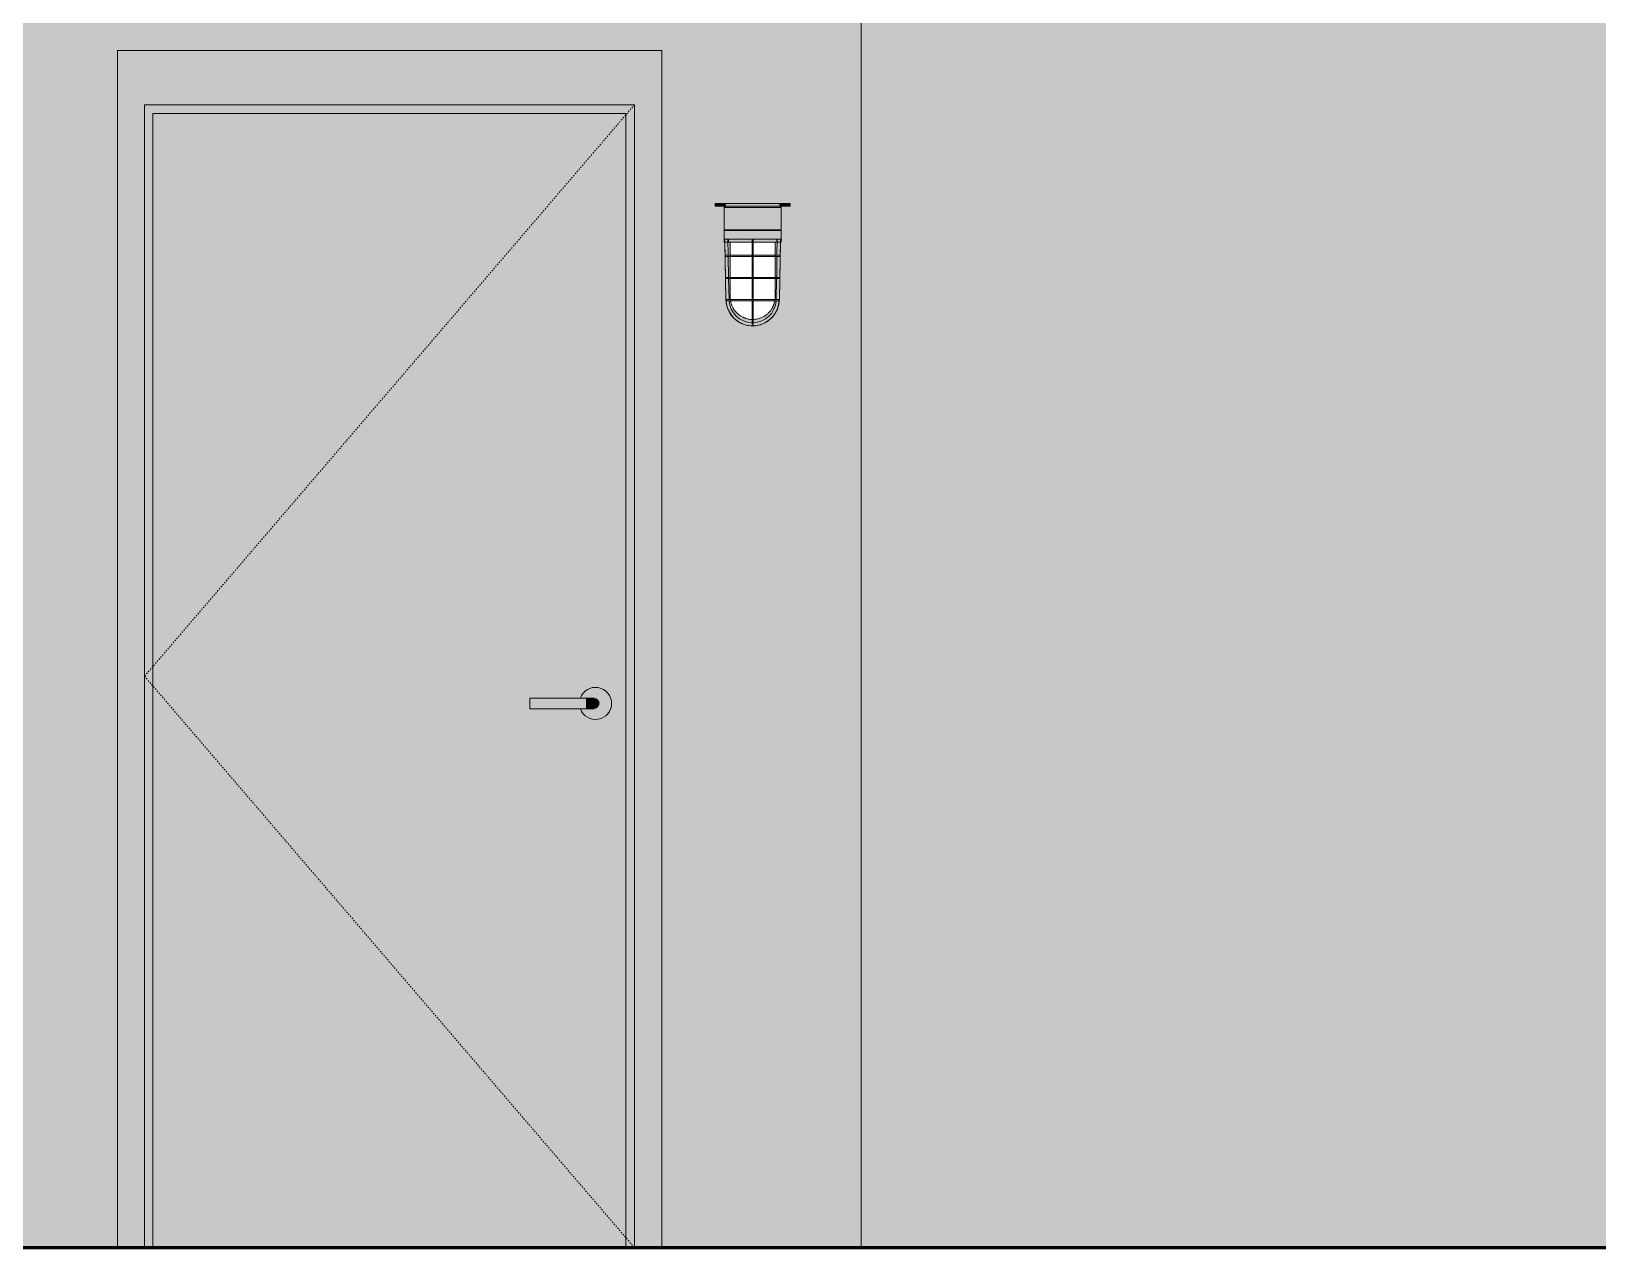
# Model space of a CAD drawing. Header units: inches. Extents: x 10304 to 16189, y 229 to 496.
# Drawn here: x 14453.1 to 14568.2, y 268 to 357.4 of the extents above; entities that cross this region are included whole.
import ezdxf

# ---------------------------------------------------------------- set-up
doc = ezdxf.new("R2010")
doc.units = ezdxf.units.IN
doc.header["$MEASUREMENT"] = 0
doc.linetypes.add('Dash 1_16_', pattern=[0.125, 0.0625, -0.0625])
doc.linetypes.add('Grid Line 1_2_', pattern=[0.875, 0.5, -0.125, 0.125, -0.125])
for name, color, linetype, lineweight in [('0-4', 90, 'Continuous', 5), ('A-DOOR', 31, 'Continuous', 18), ('A-DOOR-1', 31, 'Dash 1_16_', 9), ('A-DOOR-2', 31, 'Continuous', 9), ('A-DOOR-FRAM', 31, 'Continuous', 9), ('A-DOOR-FRAM-1', 31, 'Continuous', 18), ('A-FLOR-2', 250, 'Continuous', 60), ('A-FLOR-LEVL-1', 51, 'Grid Line 1_2_', 9), ('E-LITE-EQPM', 33, 'Continuous', 9), ('I-WALL', 2, 'Continuous', 18), ('I-WALL-3', 2, 'Continuous', 5)]:
    doc.layers.add(name, color=color, linetype=linetype, lineweight=lineweight)

# ---------------------------------------------------------------- blocks, each defined once
blk = doc.blocks.new('CTR - 1st Phase - Shell_rvt-3-INTERIOR ELEVATION - CORRIDOR WEST _302_W_ - 3RD FLOOR - WEST WALL')
at = {"layer": 'A-FLOR-2'}
blk.add_line((3480.05, 268), (2453.09, 268), dxfattribs=at)
blk = doc.blocks.new('Lighting-Flood-Cooper-All-Pro-VT1730-LED - Lighting-Flood-Cooper-All-Pro-VT1730-LED-2279368-INTERIOR ELEVATION - CORRIDOR WEST _302_W_ - 3RD FLOOR - WEST WALL')
at = {"layer": 'E-LITE-EQPM'}
for points in [[(3187.51, 344.56), (3187.57, 344.56), (3187.57, 344.75), (3187.38, 344.75), (3187.39, 344.56), (3187.46, 344.56)], [(3187.67, 344.56), (3187.78, 344.56), (3187.78, 344.75), (3187.57, 344.75), (3187.57, 344.56)], [(3187.92, 344.56), (3188.14, 344.56), (3188.14, 344.75), (3187.78, 344.75), (3187.78, 344.56)], [(3191.01, 342.81), (3192.22, 342.81), (3192.22, 344.44), (3188.02, 344.44), (3188.02, 342.81), (3190.59, 342.81)], [(3188.22, 344.44), (3192.16, 344.44), (3192.16, 344.56), (3188.09, 344.56), (3188.09, 344.44), (3188.19, 344.44)], [(3191.12, 344.56), (3192.11, 344.56), (3192.11, 344.75), (3188.14, 344.75), (3188.14, 344.56), (3190.64, 344.56)], [(3192.47, 344.56), (3192.47, 344.75), (3192.11, 344.75), (3192.11, 344.56), (3192.33, 344.56)], [(3192.57, 344.56), (3192.68, 344.56), (3192.68, 344.75), (3192.47, 344.75), (3192.47, 344.56)], [(3192.87, 344.56), (3192.86, 344.75), (3192.68, 344.75), (3192.68, 344.56), (3192.86, 344.56)], [(3188.02, 342.12), (3192.22, 342.12), (3192.22, 342.75), (3188.02, 342.75), (3188.02, 342.31)], [(3191.43, 342.75), (3192.19, 342.75), (3192.19, 342.81), (3188.05, 342.81), (3188.05, 342.75), (3191.42, 342.75)], [(3188.16, 337.68), (3188.21, 337.69), (3188.11, 342.12), (3188.09, 342.12), (3188.14, 339.03), (3188.15, 338.58), (3188.16, 337.68)], [(3192.08, 337.68), (3192.14, 340.74), (3192.14, 341.22), (3192.15, 342.12), (3192.12, 342.12), (3192.05, 337.68), (3192.08, 337.68)], [(3191.22, 339.22), (3192.08, 339.24), (3192.06, 339.31), (3190.17, 339.29), (3190.12, 339.27), (3190.08, 339.3), (3190.08, 339.31), (3188.17, 339.3), (3188.16, 339.24), (3188.32, 339.22), (3188.42, 339.22), (3190.08, 339.22), (3190.1, 339.26), (3190.14, 339.27), (3190.17, 339.24), (3190.17, 339.22), (3191.05, 339.22)], [(3190.07, 335.75), (3190.41, 335.78), (3190.7, 335.84), (3190.98, 335.95), (3191.39, 336.22), (3191.62, 336.45), (3191.84, 336.77), (3191.95, 337.02), (3192.01, 337.16), (3192.06, 337.45), (3192.06, 337.68), (3192.05, 337.66), (3192.03, 337.61), (3192.02, 337.6), (3191.81, 336.83), (3191.31, 336.21), (3190.55, 335.84), (3190.15, 335.83), (3190.11, 335.77), (3190.09, 335.78), (3190.09, 335.84), (3190.08, 335.84), (3189.66, 335.86), (3188.94, 336.21), (3188.41, 336.86), (3188.21, 337.61), (3188.19, 337.62), (3188.18, 337.68), (3188.17, 337.68), (3188.22, 337.28), (3188.24, 337.16), (3188.47, 336.66), (3188.82, 336.25), (3189.06, 336.07), (3189.3, 335.93), (3189.81, 335.78), (3190.02, 335.76)], [(3191.23, 337.6), (3192.05, 337.62), (3192.03, 337.69), (3190.16, 337.67), (3190.14, 337.65), (3190.1, 337.65), (3190.09, 337.69), (3190.08, 337.69), (3188.2, 337.67), (3188.2, 337.61), (3188.67, 337.6), (3190.08, 337.6), (3190.1, 337.64), (3190.16, 337.63), (3190.17, 337.6), (3191.23, 337.6)]]:
    blk.add_hatch(color=256, dxfattribs=at).paths.add_polyline_path(points, flags=0)
h = blk.add_hatch(color=256, dxfattribs=at)
h.paths.add_polyline_path([(3190.55, 335.84), (3191.31, 336.21), (3191.85, 336.9), (3192.02, 337.61), (3191.83, 337.6), (3191.62, 336.83), (3190.98, 336.21), (3190.17, 335.99), (3190.17, 335.84), (3190.21, 335.84)], flags=0)
h.paths.add_polyline_path([(3189.7, 335.84), (3190.08, 335.84), (3190.08, 335.99), (3189.27, 336.21), (3188.62, 336.86), (3188.39, 337.6), (3188.23, 337.61), (3188.42, 336.84), (3188.94, 336.21), (3189.27, 336.05)], flags=0)
h.paths.add_polyline_path([(3188.21, 337.69), (3188.29, 337.69), (3188.39, 337.69), (3188.36, 339.23), (3188.25, 339.23), (3188.18, 339.22), (3188.21, 337.69)], flags=0)
h.paths.add_polyline_path([(3192.04, 337.69), (3192.07, 339.24), (3191.88, 339.22), (3191.86, 337.69), (3192.04, 337.69)], flags=0)
h.paths.add_polyline_path([(3188.18, 339.31), (3188.26, 339.31), (3188.36, 339.31), (3188.33, 340.85), (3188.23, 340.85), (3188.15, 340.85), (3188.18, 339.31)], flags=0)
h.paths.add_polyline_path([(3192.07, 339.31), (3192.09, 340.86), (3191.91, 340.85), (3191.89, 339.31), (3192.06, 339.31)], flags=0)
h.paths.add_polyline_path([(3188.15, 340.94), (3188.23, 340.94), (3188.33, 340.94), (3188.31, 342.12), (3188.13, 342.12), (3188.15, 340.94)], flags=0)
h.paths.add_polyline_path([(3192.1, 340.94), (3192.12, 342.12), (3191.93, 342.12), (3191.91, 340.94), (3192.08, 340.94)], flags=0)
h = blk.add_hatch(color=256, dxfattribs=at)
h.paths.add_polyline_path([(3191.25, 341.9), (3191.89, 341.9), (3191.89, 342.12), (3190.16, 342.12), (3190.18, 341.9), (3191.23, 341.9)], flags=0)
h.paths.add_polyline_path([(3188.5, 341.9), (3190.08, 341.9), (3190.08, 342.12), (3188.36, 342.12), (3188.36, 341.9), (3188.47, 341.9)], flags=0)
h = blk.add_hatch(color=256, dxfattribs=at)
h.paths.add_polyline_path([(3190.12, 337.68), (3190.16, 337.69), (3190.17, 338.33), (3190.16, 339.26), (3190.12, 339.27), (3190.08, 339.25), (3190.1, 337.68), (3190.11, 337.68)], flags=0)
h.paths.add_polyline_path([(3190.13, 339.27), (3190.17, 339.3), (3190.15, 340.88), (3190.15, 340.9), (3190.17, 340.94), (3190.15, 342.12), (3190.09, 342.11), (3190.08, 341.36), (3190.1, 340.9), (3190.09, 340.88), (3190.08, 340.84), (3190.1, 339.28), (3190.12, 339.27)], flags=0)
h = blk.add_hatch(color=256, dxfattribs=at)
h.paths.add_polyline_path([(3191.63, 340.85), (3192.11, 340.86), (3192.08, 340.94), (3190.17, 340.92), (3190.15, 340.88), (3190.17, 340.85), (3191.63, 340.85)], flags=0)
h.paths.add_polyline_path([(3188.3, 340.85), (3188.39, 340.85), (3190.08, 340.85), (3190.1, 340.89), (3190.09, 340.91), (3190.03, 340.94), (3188.15, 340.94), (3188.14, 340.86), (3188.28, 340.85)], flags=0)
h = blk.add_hatch(color=256, dxfattribs=at)
h.paths.add_polyline_path([(3190.13, 335.76), (3190.17, 335.96), (3190.15, 337.48), (3190.15, 337.64), (3190.09, 337.63), (3190.08, 337.6), (3190.08, 335.84), (3190.11, 335.83), (3190.11, 335.77), (3190.12, 335.76)], flags=0)
h.paths.add_polyline_path([(3190.12, 337.64), (3190.15, 337.65), (3190.15, 337.68), (3190.09, 337.66), (3190.12, 337.65)], flags=0)
for p, q in [((3187.37, 344.75), (3187.37, 344.56)), ((3187.38, 344.75), (3187.57, 344.75)), ((3187.57, 344.56), (3187.38, 344.56)), ((3187.57, 344.75), (3187.78, 344.75)), ((3187.57, 344.75), (3187.57, 344.56)), ((3187.78, 344.56), (3187.57, 344.56)), ((3187.78, 344.75), (3188.14, 344.75)), ((3188.14, 344.56), (3187.78, 344.56)), ((3188.02, 341.9), (3188.02, 344.75)), ((3188.02, 344.75), (3192.22, 344.75)), ((3188.02, 344.44), (3188.02, 342.81)), ((3188.02, 344.44), (3192.22, 344.44)), ((3188.09, 344.56), (3188.09, 344.44)), ((3188.14, 344.75), (3192.11, 344.75)), ((3188.14, 344.56), (3188.14, 344.75)), ((3192.11, 344.56), (3188.14, 344.56)), ((3192.11, 344.75), (3192.47, 344.75)), ((3192.11, 344.75), (3192.11, 344.56)), ((3192.47, 344.56), (3192.11, 344.56)), ((3192.16, 344.44), (3192.16, 344.56)), ((3192.22, 344.75), (3192.22, 341.9)), ((3192.22, 342.81), (3192.22, 344.44)), ((3192.47, 344.75), (3192.68, 344.75)), ((3192.68, 344.56), (3192.47, 344.56)), ((3192.68, 344.75), (3192.87, 344.75)), ((3192.68, 344.75), (3192.68, 344.56)), ((3192.87, 344.56), (3192.68, 344.56)), ((3192.87, 344.56), (3192.87, 344.75)), ((3188.02, 342.81), (3192.22, 342.81)), ((3188.02, 342.75), (3188.02, 342.12)), ((3188.02, 342.75), (3192.22, 342.75)), ((3188.02, 342.12), (3192.22, 342.12)), ((3192.22, 341.9), (3188.02, 341.9)), ((3188.05, 342.81), (3188.05, 342.75)), ((3188.08, 342.12), (3188.16, 337.68)), ((3188.09, 341.9), (3188.16, 337.68)), ((3188.31, 342.12), (3188.33, 340.94)), ((3188.36, 342.12), (3188.36, 341.9)), ((3188.36, 341.9), (3190.08, 341.9)), ((3188.47, 341.9), (3188.47, 337.87)), ((3190.08, 342.13), (3190.08, 337.68)), ((3190.17, 337.68), (3190.17, 342.13)), ((3190.17, 341.9), (3191.89, 341.9)), ((3191.77, 337.87), (3191.77, 341.9)), ((3191.89, 341.9), (3191.89, 342.12)), ((3191.93, 342.12), (3191.91, 340.94)), ((3192.09, 337.68), (3192.16, 342.12)), ((3192.16, 341.9), (3192.09, 337.68)), ((3192.19, 342.75), (3192.19, 342.81)), ((3192.22, 342.12), (3192.22, 342.75)), ((3188.28, 340.85), (3188.3, 340.85)), ((3188.33, 340.85), (3188.36, 339.31)), ((3191.91, 340.85), (3191.89, 339.31)), ((3188.3, 339.22), (3188.32, 339.22)), ((3188.36, 339.23), (3188.39, 337.69)), ((3191.88, 339.22), (3191.86, 337.69)), ((3188.33, 337.6), (3188.35, 337.6)), ((3190.08, 337.6), (3190.08, 337.3)), ((3190.08, 335.99), (3190.08, 336.21)), ((3190.17, 336.21), (3190.17, 335.99)), ((3190.08, 335.84), (3190.08, 335.98)), ((3190.17, 335.98), (3190.17, 335.84))]:
    blk.add_line(p, q, dxfattribs=at)
at = {"layer": 'E-LITE-EQPM', "flags": 128}
for points in [[(3188.15, 340.85), (3188.15, 340.85), (3188.15, 340.85), (3188.15, 340.85), (3188.14, 340.85), (3188.14, 340.85), (3188.14, 340.85), (3188.14, 340.85), (3188.14, 340.85), (3188.14, 340.85), (3188.13, 340.85), (3188.13, 340.85), (3188.13, 340.85), (3188.13, 340.85), (3188.13, 340.85), (3188.13, 340.85), (3188.12, 340.86), (3188.12, 340.86), (3188.12, 340.86), (3188.12, 340.86), (3188.12, 340.86), (3188.12, 340.86), (3188.12, 340.86), (3188.11, 340.86), (3188.11, 340.87), (3188.11, 340.87), (3188.11, 340.87), (3188.11, 340.87), (3188.11, 340.87), (3188.11, 340.87), (3188.11, 340.88), (3188.11, 340.88), (3188.11, 340.88), (3188.11, 340.88), (3188.11, 340.88), (3188.11, 340.88), (3188.11, 340.89), (3188.1, 340.89), (3188.1, 340.89), (3188.1, 340.89), (3188.1, 340.89), (3188.1, 340.9), (3188.1, 340.9), (3188.11, 340.9), (3188.11, 340.9), (3188.11, 340.9), (3188.11, 340.91), (3188.11, 340.91), (3188.11, 340.91), (3188.11, 340.91), (3188.11, 340.91), (3188.11, 340.91), (3188.11, 340.92), (3188.11, 340.92), (3188.11, 340.92), (3188.11, 340.92), (3188.12, 340.92), (3188.12, 340.92), (3188.12, 340.92), (3188.12, 340.93), (3188.12, 340.93), (3188.12, 340.93), (3188.12, 340.93), (3188.12, 340.93), (3188.13, 340.93), (3188.13, 340.93), (3188.13, 340.93), (3188.13, 340.93), (3188.13, 340.94), (3188.13, 340.94), (3188.14, 340.94), (3188.14, 340.94), (3188.14, 340.94), (3188.14, 340.94), (3188.14, 340.94), (3188.15, 340.94), (3188.15, 340.94), (3188.15, 340.94), (3188.15, 340.94), (3188.15, 340.94)], [(3188.15, 340.94), (3188.15, 340.94), (3188.16, 340.94), (3188.17, 340.94), (3188.18, 340.94), (3188.19, 340.94), (3188.21, 340.94)], [(3192.1, 340.94), (3192.09, 340.94), (3192.09, 340.94), (3192.08, 340.94), (3192.07, 340.94), (3192.06, 340.94), (3192.04, 340.94), (3192.02, 340.94), (3192, 340.94), (3191.97, 340.94), (3191.94, 340.94), (3191.91, 340.94), (3191.87, 340.94), (3191.84, 340.94), (3191.79, 340.94), (3191.75, 340.94), (3191.71, 340.94), (3191.66, 340.94), (3191.61, 340.94), (3191.55, 340.94), (3191.5, 340.94), (3191.44, 340.94), (3191.38, 340.94), (3191.32, 340.94), (3191.25, 340.94), (3191.19, 340.94), (3191.12, 340.94), (3191.05, 340.94), (3190.98, 340.94), (3190.91, 340.94), (3190.84, 340.94), (3190.76, 340.94), (3190.69, 340.94), (3190.61, 340.94), (3190.54, 340.94), (3190.46, 340.94), (3190.38, 340.94), (3190.3, 340.94), (3190.22, 340.94), (3190.15, 340.94), (3190.07, 340.94), (3189.99, 340.94), (3189.91, 340.94), (3189.83, 340.94), (3189.75, 340.94), (3189.68, 340.94), (3189.6, 340.94), (3189.52, 340.94), (3189.45, 340.94), (3189.38, 340.94), (3189.3, 340.94), (3189.23, 340.94), (3189.16, 340.94), (3189.09, 340.94), (3189.03, 340.94), (3188.96, 340.94), (3188.9, 340.94), (3188.84, 340.94), (3188.78, 340.94), (3188.72, 340.94), (3188.67, 340.94), (3188.62, 340.94), (3188.57, 340.94), (3188.52, 340.94), (3188.48, 340.94), (3188.43, 340.94), (3188.39, 340.94), (3188.36, 340.94), (3188.32, 340.94), (3188.29, 340.94), (3188.27, 340.94), (3188.24, 340.94), (3188.22, 340.94), (3188.2, 340.94), (3188.18, 340.94), (3188.17, 340.94), (3188.16, 340.94), (3188.16, 340.94), (3188.15, 340.94), (3188.15, 340.94)], [(3188.22, 340.85), (3188.2, 340.85), (3188.18, 340.85), (3188.17, 340.85), (3188.16, 340.85), (3188.16, 340.85), (3188.15, 340.85), (3188.15, 340.85)], [(3188.15, 340.85), (3188.15, 340.85), (3188.16, 340.85), (3188.17, 340.85), (3188.18, 340.85), (3188.19, 340.85), (3188.21, 340.85), (3188.23, 340.85), (3188.25, 340.85), (3188.28, 340.85), (3188.31, 340.85), (3188.34, 340.85), (3188.37, 340.85), (3188.41, 340.85), (3188.45, 340.85), (3188.5, 340.85), (3188.54, 340.85), (3188.59, 340.85), (3188.64, 340.85), (3188.69, 340.85), (3188.75, 340.85), (3188.81, 340.85), (3188.87, 340.85), (3188.93, 340.85), (3188.99, 340.85), (3189.06, 340.85), (3189.13, 340.85), (3189.19, 340.85), (3189.26, 340.85), (3189.34, 340.85), (3189.41, 340.85), (3189.48, 340.85), (3189.56, 340.85), (3189.63, 340.85), (3189.71, 340.85), (3189.79, 340.85), (3189.87, 340.85), (3189.94, 340.85), (3190.02, 340.85), (3190.1, 340.85), (3190.18, 340.85), (3190.26, 340.85), (3190.34, 340.85), (3190.42, 340.85), (3190.49, 340.85), (3190.57, 340.85), (3190.65, 340.85), (3190.72, 340.85), (3190.8, 340.85), (3190.87, 340.85), (3190.94, 340.85), (3191.02, 340.85), (3191.09, 340.85), (3191.15, 340.85), (3191.22, 340.85), (3191.28, 340.85), (3191.35, 340.85), (3191.41, 340.85), (3191.47, 340.85), (3191.52, 340.85), (3191.58, 340.85), (3191.63, 340.85), (3191.68, 340.85), (3191.73, 340.85), (3191.77, 340.85), (3191.81, 340.85), (3191.85, 340.85), (3191.89, 340.85), (3191.92, 340.85), (3191.95, 340.85), (3191.98, 340.85), (3192.01, 340.85), (3192.03, 340.85), (3192.05, 340.85), (3192.06, 340.85), (3192.08, 340.85), (3192.09, 340.85), (3192.09, 340.85), (3192.1, 340.85), (3192.1, 340.85)], [(3192.1, 340.85), (3192.09, 340.85), (3192.09, 340.85), (3192.08, 340.85), (3192.07, 340.85), (3192.06, 340.85), (3192.04, 340.85), (3192.02, 340.85)], [(3192.03, 340.94), (3192.05, 340.94), (3192.06, 340.94), (3192.08, 340.94), (3192.09, 340.94), (3192.09, 340.94), (3192.1, 340.94), (3192.1, 340.94)], [(3192.1, 340.94), (3192.1, 340.94), (3192.1, 340.94), (3192.1, 340.94), (3192.1, 340.94), (3192.11, 340.94), (3192.11, 340.94), (3192.11, 340.94), (3192.11, 340.94), (3192.11, 340.94), (3192.11, 340.94), (3192.12, 340.94), (3192.12, 340.93), (3192.12, 340.93), (3192.12, 340.93), (3192.12, 340.93), (3192.12, 340.93), (3192.13, 340.93), (3192.13, 340.93), (3192.13, 340.93), (3192.13, 340.93), (3192.13, 340.92), (3192.13, 340.92), (3192.13, 340.92), (3192.13, 340.92), (3192.14, 340.92), (3192.14, 340.92), (3192.14, 340.91), (3192.14, 340.91), (3192.14, 340.91), (3192.14, 340.91), (3192.14, 340.91), (3192.14, 340.91), (3192.14, 340.9), (3192.14, 340.9), (3192.14, 340.9), (3192.14, 340.9), (3192.14, 340.9), (3192.14, 340.9), (3192.14, 340.89), (3192.14, 340.89), (3192.14, 340.89), (3192.14, 340.89), (3192.14, 340.89), (3192.14, 340.88), (3192.14, 340.88), (3192.14, 340.88), (3192.14, 340.88), (3192.14, 340.88), (3192.14, 340.87), (3192.14, 340.87), (3192.14, 340.87), (3192.14, 340.87), (3192.14, 340.87), (3192.13, 340.87), (3192.13, 340.87), (3192.13, 340.86), (3192.13, 340.86), (3192.13, 340.86), (3192.13, 340.86), (3192.13, 340.86), (3192.13, 340.86), (3192.12, 340.86), (3192.12, 340.85), (3192.12, 340.85), (3192.12, 340.85), (3192.12, 340.85), (3192.12, 340.85), (3192.11, 340.85), (3192.11, 340.85), (3192.11, 340.85), (3192.11, 340.85), (3192.11, 340.85), (3192.11, 340.85), (3192.1, 340.85), (3192.1, 340.85), (3192.1, 340.85), (3192.1, 340.85), (3192.1, 340.85), (3192.1, 340.85)], [(3188.18, 339.22), (3188.18, 339.22), (3188.18, 339.22), (3188.17, 339.22), (3188.17, 339.22), (3188.17, 339.22), (3188.17, 339.22), (3188.17, 339.22), (3188.16, 339.22), (3188.16, 339.22), (3188.16, 339.22), (3188.16, 339.23), (3188.16, 339.23), (3188.16, 339.23), (3188.15, 339.23), (3188.15, 339.23), (3188.15, 339.23), (3188.15, 339.23), (3188.15, 339.23), (3188.15, 339.23), (3188.15, 339.24), (3188.14, 339.24), (3188.14, 339.24), (3188.14, 339.24), (3188.14, 339.24), (3188.14, 339.24), (3188.14, 339.24), (3188.14, 339.25), (3188.14, 339.25), (3188.14, 339.25), (3188.14, 339.25), (3188.14, 339.25), (3188.13, 339.25), (3188.13, 339.26), (3188.13, 339.26), (3188.13, 339.26), (3188.13, 339.26), (3188.13, 339.26), (3188.13, 339.27), (3188.13, 339.27), (3188.13, 339.27), (3188.13, 339.27), (3188.13, 339.27), (3188.13, 339.27), (3188.13, 339.28), (3188.13, 339.28), (3188.13, 339.28), (3188.13, 339.28), (3188.14, 339.28), (3188.14, 339.29), (3188.14, 339.29), (3188.14, 339.29), (3188.14, 339.29), (3188.14, 339.29), (3188.14, 339.29), (3188.14, 339.3), (3188.14, 339.3), (3188.14, 339.3), (3188.15, 339.3), (3188.15, 339.3), (3188.15, 339.3), (3188.15, 339.3), (3188.15, 339.3), (3188.15, 339.31), (3188.15, 339.31), (3188.16, 339.31), (3188.16, 339.31), (3188.16, 339.31), (3188.16, 339.31), (3188.16, 339.31), (3188.16, 339.31), (3188.17, 339.31), (3188.17, 339.31), (3188.17, 339.31), (3188.17, 339.31), (3188.17, 339.31), (3188.17, 339.31), (3188.18, 339.31), (3188.18, 339.31), (3188.18, 339.31)], [(3188.18, 339.31), (3188.18, 339.31), (3188.19, 339.31), (3188.19, 339.31), (3188.2, 339.31), (3188.22, 339.31), (3188.24, 339.31), (3188.26, 339.31)], [(3192.07, 339.31), (3192.07, 339.31), (3192.06, 339.31), (3192.05, 339.31), (3192.04, 339.31), (3192.03, 339.31), (3192.01, 339.31), (3191.99, 339.31), (3191.97, 339.31), (3191.94, 339.31), (3191.91, 339.31), (3191.88, 339.31), (3191.85, 339.31), (3191.81, 339.31), (3191.77, 339.31), (3191.73, 339.31), (3191.68, 339.31), (3191.64, 339.31), (3191.59, 339.31), (3191.53, 339.31), (3191.48, 339.31), (3191.42, 339.31), (3191.36, 339.31), (3191.3, 339.31), (3191.24, 339.31), (3191.17, 339.31), (3191.11, 339.31), (3191.04, 339.31), (3190.97, 339.31), (3190.9, 339.31), (3190.83, 339.31), (3190.76, 339.31), (3190.68, 339.31), (3190.61, 339.31), (3190.53, 339.31), (3190.45, 339.31), (3190.38, 339.31), (3190.3, 339.31), (3190.22, 339.31), (3190.14, 339.31), (3190.07, 339.31), (3189.99, 339.31), (3189.91, 339.31), (3189.83, 339.31), (3189.76, 339.31), (3189.68, 339.31), (3189.61, 339.31), (3189.53, 339.31), (3189.46, 339.31), (3189.39, 339.31), (3189.31, 339.31), (3189.24, 339.31), (3189.18, 339.31), (3189.11, 339.31), (3189.04, 339.31), (3188.98, 339.31), (3188.92, 339.31), (3188.86, 339.31), (3188.8, 339.31), (3188.74, 339.31), (3188.69, 339.31), (3188.64, 339.31), (3188.59, 339.31), (3188.54, 339.31), (3188.5, 339.31), (3188.46, 339.31), (3188.42, 339.31), (3188.38, 339.31), (3188.35, 339.31), (3188.32, 339.31), (3188.29, 339.31), (3188.27, 339.31), (3188.25, 339.31), (3188.23, 339.31), (3188.21, 339.31), (3188.2, 339.31), (3188.19, 339.31), (3188.18, 339.31), (3188.18, 339.31), (3188.18, 339.31)], [(3188.25, 339.22), (3188.23, 339.22), (3188.21, 339.22), (3188.2, 339.22), (3188.19, 339.22), (3188.18, 339.22), (3188.18, 339.22), (3188.18, 339.22)], [(3188.18, 339.22), (3188.18, 339.22), (3188.19, 339.22), (3188.19, 339.22), (3188.2, 339.22), (3188.22, 339.22), (3188.24, 339.22), (3188.26, 339.22), (3188.28, 339.22), (3188.3, 339.22), (3188.33, 339.22), (3188.36, 339.22), (3188.4, 339.22), (3188.44, 339.22), (3188.48, 339.22), (3188.52, 339.22), (3188.56, 339.22), (3188.61, 339.22), (3188.66, 339.22), (3188.71, 339.22), (3188.77, 339.22), (3188.83, 339.22), (3188.89, 339.22), (3188.95, 339.22), (3189.01, 339.22), (3189.07, 339.22), (3189.14, 339.22), (3189.21, 339.22), (3189.28, 339.22), (3189.35, 339.22), (3189.42, 339.22), (3189.49, 339.22), (3189.57, 339.22), (3189.64, 339.22), (3189.72, 339.22), (3189.79, 339.22), (3189.87, 339.22), (3189.95, 339.22), (3190.03, 339.22), (3190.1, 339.22), (3190.18, 339.22), (3190.26, 339.22), (3190.34, 339.22), (3190.41, 339.22), (3190.49, 339.22), (3190.57, 339.22), (3190.64, 339.22), (3190.72, 339.22), (3190.79, 339.22), (3190.86, 339.22), (3190.93, 339.22), (3191, 339.22), (3191.07, 339.22), (3191.14, 339.22), (3191.2, 339.22), (3191.27, 339.22), (3191.33, 339.22), (3191.39, 339.22), (3191.45, 339.22), (3191.5, 339.22), (3191.56, 339.22), (3191.61, 339.22), (3191.66, 339.22), (3191.7, 339.22), (3191.75, 339.22), (3191.79, 339.22), (3191.83, 339.22), (3191.86, 339.22), (3191.9, 339.22), (3191.93, 339.22), (3191.96, 339.22), (3191.98, 339.22), (3192, 339.22), (3192.02, 339.22), (3192.04, 339.22), (3192.05, 339.22), (3192.06, 339.22), (3192.06, 339.22), (3192.07, 339.22), (3192.07, 339.22)], [(3192.07, 339.22), (3192.07, 339.22), (3192.06, 339.22), (3192.05, 339.22), (3192.04, 339.22), (3192.03, 339.22), (3192.01, 339.22), (3191.99, 339.22)], [(3192, 339.31), (3192.02, 339.31), (3192.04, 339.31), (3192.05, 339.31), (3192.06, 339.31), (3192.06, 339.31), (3192.07, 339.31), (3192.07, 339.31)], [(3192.07, 339.31), (3192.07, 339.31), (3192.07, 339.31), (3192.07, 339.31), (3192.08, 339.31), (3192.08, 339.31), (3192.08, 339.31), (3192.08, 339.31), (3192.08, 339.31), (3192.08, 339.31), (3192.09, 339.31), (3192.09, 339.31), (3192.09, 339.31), (3192.09, 339.31), (3192.09, 339.31), (3192.09, 339.31), (3192.1, 339.31), (3192.1, 339.3), (3192.1, 339.3), (3192.1, 339.3), (3192.1, 339.3), (3192.1, 339.3), (3192.1, 339.3), (3192.11, 339.3), (3192.11, 339.29), (3192.11, 339.29), (3192.11, 339.29), (3192.11, 339.29), (3192.11, 339.29), (3192.11, 339.29), (3192.11, 339.28), (3192.11, 339.28), (3192.11, 339.28), (3192.11, 339.28), (3192.11, 339.28), (3192.11, 339.28), (3192.11, 339.27), (3192.11, 339.27), (3192.11, 339.27), (3192.11, 339.27), (3192.11, 339.27), (3192.11, 339.26), (3192.11, 339.26), (3192.11, 339.26), (3192.11, 339.26), (3192.11, 339.26), (3192.11, 339.26), (3192.11, 339.25), (3192.11, 339.25), (3192.11, 339.25), (3192.11, 339.25), (3192.11, 339.25), (3192.11, 339.24), (3192.11, 339.24), (3192.11, 339.24), (3192.11, 339.24), (3192.1, 339.24), (3192.1, 339.24), (3192.1, 339.24), (3192.1, 339.23), (3192.1, 339.23), (3192.1, 339.23), (3192.1, 339.23), (3192.1, 339.23), (3192.09, 339.23), (3192.09, 339.23), (3192.09, 339.23), (3192.09, 339.23), (3192.09, 339.22), (3192.09, 339.22), (3192.08, 339.22), (3192.08, 339.22), (3192.08, 339.22), (3192.08, 339.22), (3192.08, 339.22), (3192.07, 339.22), (3192.07, 339.22), (3192.07, 339.22), (3192.07, 339.22), (3192.07, 339.22)], [(3188.21, 337.6), (3188.21, 337.6), (3188.21, 337.6), (3188.2, 337.6), (3188.2, 337.6), (3188.2, 337.6), (3188.2, 337.6), (3188.2, 337.6), (3188.2, 337.6), (3188.19, 337.6), (3188.19, 337.6), (3188.19, 337.6), (3188.19, 337.6), (3188.19, 337.6), (3188.19, 337.6), (3188.18, 337.6), (3188.18, 337.61), (3188.18, 337.61), (3188.18, 337.61), (3188.18, 337.61), (3188.18, 337.61), (3188.18, 337.61), (3188.17, 337.61), (3188.17, 337.61), (3188.17, 337.62), (3188.17, 337.62), (3188.17, 337.62), (3188.17, 337.62), (3188.17, 337.62), (3188.17, 337.62), (3188.17, 337.63), (3188.17, 337.63), (3188.17, 337.63), (3188.16, 337.63), (3188.16, 337.63), (3188.16, 337.63), (3188.16, 337.64), (3188.16, 337.64), (3188.16, 337.64), (3188.16, 337.64), (3188.16, 337.64), (3188.16, 337.65), (3188.16, 337.65), (3188.16, 337.65), (3188.16, 337.65), (3188.16, 337.65), (3188.17, 337.66), (3188.17, 337.66), (3188.17, 337.66), (3188.17, 337.66), (3188.17, 337.66), (3188.17, 337.66), (3188.17, 337.67), (3188.17, 337.67), (3188.17, 337.67), (3188.17, 337.67), (3188.17, 337.67), (3188.17, 337.67), (3188.18, 337.67), (3188.18, 337.68), (3188.18, 337.68), (3188.18, 337.68), (3188.18, 337.68), (3188.18, 337.68), (3188.18, 337.68), (3188.19, 337.68), (3188.19, 337.68), (3188.19, 337.68), (3188.19, 337.69), (3188.19, 337.69), (3188.19, 337.69), (3188.2, 337.69), (3188.2, 337.69), (3188.2, 337.69), (3188.2, 337.69), (3188.2, 337.69), (3188.21, 337.69), (3188.21, 337.69), (3188.21, 337.69), (3188.21, 337.69)], [(3192.09, 337.68), (3192.05, 337.33), (3191.95, 336.99), (3191.79, 336.68), (3191.58, 336.39), (3191.32, 336.16), (3191.02, 335.97), (3190.69, 335.83), (3190.35, 335.76), (3190, 335.75), (3189.65, 335.81), (3189.31, 335.93), (3189.01, 336.1), (3188.74, 336.32), (3188.51, 336.6), (3188.34, 336.9), (3188.22, 337.23), (3188.16, 337.68)], [(3188.21, 337.69), (3188.21, 337.69), (3188.22, 337.69), (3188.22, 337.69), (3188.23, 337.69), (3188.25, 337.69), (3188.27, 337.69), (3188.28, 337.69)], [(3192.04, 337.69), (3192.04, 337.69), (3192.03, 337.69), (3192.02, 337.69), (3192.01, 337.69), (3192, 337.69), (3191.98, 337.69), (3191.96, 337.69), (3191.94, 337.69), (3191.91, 337.69), (3191.89, 337.69), (3191.85, 337.69), (3191.82, 337.69), (3191.78, 337.69), (3191.74, 337.69), (3191.7, 337.69), (3191.66, 337.69), (3191.61, 337.69), (3191.56, 337.69), (3191.51, 337.69), (3191.46, 337.69), (3191.4, 337.69), (3191.34, 337.69), (3191.28, 337.69), (3191.22, 337.69), (3191.16, 337.69), (3191.09, 337.69), (3191.03, 337.69), (3190.96, 337.69), (3190.89, 337.69), (3190.82, 337.69), (3190.75, 337.69), (3190.67, 337.69), (3190.6, 337.69), (3190.52, 337.69), (3190.45, 337.69), (3190.37, 337.69), (3190.3, 337.69), (3190.22, 337.69), (3190.14, 337.69), (3190.07, 337.69), (3189.99, 337.69), (3189.92, 337.69), (3189.84, 337.69), (3189.76, 337.69), (3189.69, 337.69), (3189.61, 337.69), (3189.54, 337.69), (3189.47, 337.69), (3189.4, 337.69), (3189.33, 337.69), (3189.26, 337.69), (3189.19, 337.69), (3189.12, 337.69), (3189.06, 337.69), (3189, 337.69), (3188.94, 337.69), (3188.88, 337.69), (3188.82, 337.69), (3188.77, 337.69), (3188.71, 337.69), (3188.66, 337.69), (3188.61, 337.69), (3188.57, 337.69), (3188.52, 337.69), (3188.48, 337.69), (3188.45, 337.69), (3188.41, 337.69), (3188.38, 337.69), (3188.35, 337.69), (3188.32, 337.69), (3188.3, 337.69), (3188.28, 337.69), (3188.26, 337.69), (3188.24, 337.69), (3188.23, 337.69), (3188.22, 337.69), (3188.21, 337.69), (3188.21, 337.69), (3188.21, 337.69)], [(3188.3, 337.6), (3188.28, 337.6), (3188.26, 337.6), (3188.24, 337.6), (3188.23, 337.6), (3188.22, 337.6), (3188.21, 337.6), (3188.21, 337.6), (3188.21, 337.6)], [(3188.21, 337.6), (3188.21, 337.6), (3188.22, 337.6), (3188.22, 337.6), (3188.23, 337.6), (3188.25, 337.6), (3188.27, 337.6), (3188.28, 337.6), (3188.31, 337.6), (3188.33, 337.6), (3188.36, 337.6), (3188.39, 337.6), (3188.43, 337.6), (3188.46, 337.6), (3188.5, 337.6), (3188.54, 337.6), (3188.59, 337.6), (3188.64, 337.6), (3188.69, 337.6), (3188.74, 337.6), (3188.79, 337.6), (3188.85, 337.6), (3188.9, 337.6), (3188.96, 337.6), (3189.03, 337.6), (3189.09, 337.6), (3189.16, 337.6), (3189.22, 337.6), (3189.29, 337.6), (3189.36, 337.6), (3189.43, 337.6), (3189.5, 337.6), (3189.58, 337.6), (3189.65, 337.6), (3189.72, 337.6), (3189.8, 337.6), (3189.87, 337.6), (3189.95, 337.6), (3190.03, 337.6), (3190.1, 337.6), (3190.18, 337.6), (3190.26, 337.6), (3190.33, 337.6), (3190.41, 337.6), (3190.48, 337.6), (3190.56, 337.6), (3190.63, 337.6), (3190.71, 337.6), (3190.78, 337.6), (3190.85, 337.6), (3190.92, 337.6), (3190.99, 337.6), (3191.06, 337.6), (3191.12, 337.6), (3191.19, 337.6), (3191.25, 337.6), (3191.31, 337.6), (3191.37, 337.6), (3191.43, 337.6), (3191.48, 337.6), (3191.53, 337.6), (3191.59, 337.6), (3191.63, 337.6), (3191.68, 337.6), (3191.72, 337.6), (3191.76, 337.6), (3191.8, 337.6), (3191.84, 337.6), (3191.87, 337.6), (3191.9, 337.6), (3191.93, 337.6), (3191.95, 337.6), (3191.97, 337.6), (3191.99, 337.6), (3192.01, 337.6), (3192.02, 337.6), (3192.03, 337.6), (3192.03, 337.6), (3192.04, 337.6), (3192.04, 337.6)], [(3190.06, 336.22), (3189.99, 336.23), (3189.93, 336.23), (3189.86, 336.24), (3189.8, 336.25), (3189.73, 336.27), (3189.67, 336.29), (3189.6, 336.3), (3189.54, 336.33), (3189.48, 336.35), (3189.42, 336.38), (3189.36, 336.41), (3189.3, 336.44), (3189.25, 336.47), (3189.19, 336.51), (3189.14, 336.55), (3189.09, 336.59), (3189.04, 336.63), (3188.99, 336.68), (3188.94, 336.72), (3188.9, 336.77), (3188.85, 336.82), (3188.81, 336.87), (3188.77, 336.92), (3188.74, 336.98), (3188.7, 337.04), (3188.67, 337.09), (3188.64, 337.15), (3188.61, 337.21), (3188.59, 337.27), (3188.56, 337.34), (3188.54, 337.4), (3188.53, 337.46), (3188.51, 337.53), (3188.5, 337.59), (3188.49, 337.66), (3188.48, 337.72), (3188.48, 337.79), (3188.47, 337.85), (3188.47, 337.87)], [(3190.08, 337.68), (3190.08, 336.86), (3190.08, 336.21), (3190.08, 335.84)], [(3191.77, 337.87), (3191.77, 337.81), (3191.77, 337.74), (3191.76, 337.67), (3191.75, 337.61), (3191.74, 337.54), (3191.73, 337.48), (3191.71, 337.42), (3191.69, 337.35), (3191.67, 337.29), (3191.64, 337.23), (3191.62, 337.17), (3191.59, 337.11), (3191.56, 337.05), (3191.52, 336.99), (3191.49, 336.94), (3191.45, 336.89), (3191.41, 336.83), (3191.36, 336.78), (3191.32, 336.73), (3191.27, 336.69), (3191.23, 336.64), (3191.18, 336.6), (3191.12, 336.56), (3191.07, 336.52), (3191.02, 336.48), (3190.96, 336.45), (3190.9, 336.42), (3190.84, 336.39), (3190.78, 336.36), (3190.72, 336.33), (3190.66, 336.31), (3190.6, 336.29), (3190.53, 336.27), (3190.47, 336.26), (3190.4, 336.25), (3190.34, 336.24), (3190.27, 336.23), (3190.21, 336.22), (3190.14, 336.22)], [(3190.17, 335.84), (3190.17, 336.21), (3190.17, 336.86), (3190.17, 337.68)], [(3192.04, 337.6), (3192.04, 337.6), (3192.03, 337.6), (3192.02, 337.6), (3192.01, 337.6), (3192, 337.6), (3191.98, 337.6), (3191.96, 337.6)], [(3191.97, 337.69), (3191.99, 337.69), (3192.01, 337.69), (3192.02, 337.69), (3192.03, 337.69), (3192.03, 337.69), (3192.04, 337.69), (3192.04, 337.69)], [(3192.04, 337.69), (3192.04, 337.69), (3192.04, 337.69), (3192.04, 337.69), (3192.04, 337.69), (3192.05, 337.69), (3192.05, 337.69), (3192.05, 337.69), (3192.05, 337.69), (3192.05, 337.69), (3192.06, 337.69), (3192.06, 337.69), (3192.06, 337.68), (3192.06, 337.68), (3192.06, 337.68), (3192.06, 337.68), (3192.07, 337.68), (3192.07, 337.68), (3192.07, 337.68), (3192.07, 337.68), (3192.07, 337.68), (3192.07, 337.67), (3192.07, 337.67), (3192.07, 337.67), (3192.08, 337.67), (3192.08, 337.67), (3192.08, 337.67), (3192.08, 337.66), (3192.08, 337.66), (3192.08, 337.66), (3192.08, 337.66), (3192.08, 337.66), (3192.08, 337.66), (3192.08, 337.65), (3192.08, 337.65), (3192.08, 337.65), (3192.08, 337.65), (3192.08, 337.65), (3192.08, 337.65), (3192.08, 337.64), (3192.08, 337.64), (3192.08, 337.64), (3192.08, 337.64), (3192.08, 337.64), (3192.08, 337.63), (3192.08, 337.63), (3192.08, 337.63), (3192.08, 337.63), (3192.08, 337.63), (3192.08, 337.62), (3192.08, 337.62), (3192.08, 337.62), (3192.08, 337.62), (3192.08, 337.62), (3192.08, 337.62), (3192.08, 337.62), (3192.07, 337.61), (3192.07, 337.61), (3192.07, 337.61), (3192.07, 337.61), (3192.07, 337.61), (3192.07, 337.61), (3192.07, 337.61), (3192.06, 337.6), (3192.06, 337.6), (3192.06, 337.6), (3192.06, 337.6), (3192.06, 337.6), (3192.06, 337.6), (3192.05, 337.6), (3192.05, 337.6), (3192.05, 337.6), (3192.05, 337.6), (3192.05, 337.6), (3192.05, 337.6), (3192.04, 337.6), (3192.04, 337.6), (3192.04, 337.6), (3192.04, 337.6), (3192.04, 337.6)], [(3190.17, 335.8), (3190.17, 335.79), (3190.17, 335.78), (3190.17, 335.78), (3190.16, 335.77), (3190.16, 335.77), (3190.15, 335.76), (3190.15, 335.76), (3190.14, 335.75), (3190.13, 335.75), (3190.12, 335.75), (3190.11, 335.75), (3190.1, 335.76), (3190.09, 335.76), (3190.09, 335.77), (3190.08, 335.78), (3190.08, 335.79), (3190.08, 335.8)]]:
    blk.add_lwpolyline(points, dxfattribs=at)
at = {"layer": 'E-LITE-EQPM'}
for radius, start, end in [(1.96, 181, 359), (1.73, 184.0035, 268.3796), (1.73, 271.4952, 356.0325)]:
    blk.add_arc((3190.12, 337.71), radius, start, end, dxfattribs=at)
blk = doc.blocks.new('HOLLOW METAL - UNIT DOOR-2191977-INTERIOR ELEVATION - CORRIDOR WEST _302_W_ - 3RD FLOOR - WEST WALL')
at = {"layer": 'A-DOOR'}
h = blk.add_hatch(color=256, dxfattribs=at)
h.paths.add_polyline_path([(2777.61, 268), (2777.61, 351.37), (2742.86, 351.37), (2742.86, 268), (2774.02, 268)], flags=0)
h.paths.add_polyline_path([(2775.38, 306.82), (2775.08, 306.86), (2774.79, 306.98), (2774.55, 307.16), (2774.36, 307.41), (2774.28, 307.61), (2770.56, 307.62), (2770.56, 308.39), (2774.28, 308.39), (2774.36, 308.59), (2774.55, 308.84), (2774.79, 309.02), (2775.08, 309.14), (2775.38, 309.18), (2775.69, 309.14), (2776.02, 308.99), (2776.22, 308.84), (2776.4, 308.59), (2776.52, 308.31), (2776.56, 308), (2776.52, 307.69), (2776.4, 307.41), (2776.22, 307.16), (2775.97, 306.98), (2775.69, 306.86)], flags=0)
h = blk.add_hatch(color=256, dxfattribs=at)
h.paths.add_polyline_path([(2775.56, 308.28), (2775.65, 308.13), (2775.66, 308.1), (2775.68, 307.99), (2775.63, 307.83), (2775.58, 307.75), (2775.57, 307.76), (2775.62, 308.01), (2775.57, 308.25)], flags=0)
h.paths.add_polyline_path([(2775.38, 306.82), (2775.69, 306.86), (2775.97, 306.98), (2776.22, 307.16), (2776.4, 307.41), (2776.52, 307.69), (2776.56, 308), (2776.52, 308.31), (2776.4, 308.59), (2776.22, 308.84), (2775.97, 309.02), (2775.69, 309.14), (2775.38, 309.18), (2775.08, 309.14), (2774.79, 309.02), (2774.55, 308.84), (2774.36, 308.59), (2774.29, 308.39), (2775.3, 308.38), (2775.28, 308.39), (2775.44, 308.36), (2775.54, 308.29), (2775.56, 308.25), (2775.62, 307.97), (2775.53, 307.7), (2775.43, 307.64), (2775.35, 307.62), (2775.18, 307.61), (2775.11, 307.62), (2774.28, 307.61), (2774.36, 307.41), (2774.55, 307.16), (2774.79, 306.98), (2775.08, 306.86)], flags=0)
for points in [[(2774.69, 308), (2774.69, 308.39), (2770.56, 308.38), (2770.56, 308), (2774.2, 308)], [(2774.25, 307.61), (2774.69, 307.62), (2774.69, 308), (2770.56, 308), (2770.56, 307.61), (2774.21, 307.61)], [(2775.03, 308), (2775.68, 308), (2775.65, 308.14), (2775.58, 308.25), (2775.5, 308.33), (2775.44, 308.36), (2775.37, 308.38), (2775.19, 308.38), (2775.1, 308.38), (2774.69, 308.38), (2774.69, 308), (2775.02, 308)]]:
    blk.add_hatch(color=256, dxfattribs=at).paths.add_polyline_path(points, flags=0)
h = blk.add_hatch(color=256, dxfattribs=at)
h.paths.add_polyline_path([(2775.56, 307.72), (2775.65, 307.88), (2775.66, 307.9), (2775.66, 308), (2775.63, 308), (2775.57, 307.75)], flags=0)
h.paths.add_polyline_path([(2775.28, 307.61), (2775.44, 307.64), (2775.53, 307.7), (2775.56, 307.75), (2775.63, 308), (2774.69, 308), (2774.69, 307.61), (2774.73, 307.62), (2775.25, 307.61)], flags=0)
at = {"layer": 'A-DOOR-FRAM-1'}
for points in [[(2740.24, 268), (2742.24, 268), (2742.24, 352), (2778.24, 352), (2778.24, 268), (2780.24, 268), (2780.24, 356), (2740.24, 356), (2740.24, 302.95)], [(2742.86, 268), (2742.86, 351.37), (2777.61, 351.37), (2777.61, 268), (2778.24, 268), (2778.24, 352), (2742.24, 352), (2742.24, 268)]]:
    blk.add_hatch(color=256, dxfattribs=at).paths.add_polyline_path(points, flags=0)
at = {"layer": 'A-DOOR-1'}
for p, q in [((2778.24, 352), (2742.24, 310)), ((2742.24, 310), (2778.24, 268))]:
    blk.add_line(p, q, dxfattribs=at)
at = {"layer": 'A-DOOR-2'}
for p, q in [((2774.69, 308.39), (2770.56, 308.39)), ((2770.56, 308), (2770.56, 308.39)), ((2770.56, 307.61), (2770.56, 308)), ((2770.56, 307.61), (2774.69, 307.61))]:
    blk.add_line(p, q, dxfattribs=at)
at = {"layer": 'A-DOOR-2', "flags": 128}
for points in [[(2775.28, 308.39), (2775.28, 308.39), (2775.28, 308.39), (2775.28, 308.39), (2775.28, 308.39), (2775.27, 308.39), (2775.27, 308.39), (2775.26, 308.39), (2775.25, 308.39), (2775.25, 308.39), (2775.24, 308.39), (2775.23, 308.39), (2775.22, 308.39), (2775.21, 308.39), (2775.19, 308.39), (2775.18, 308.39), (2775.17, 308.39), (2775.15, 308.39), (2775.14, 308.39), (2775.12, 308.39), (2775.1, 308.39), (2775.09, 308.39), (2775.07, 308.39), (2775.05, 308.39), (2775.03, 308.39), (2775.01, 308.39), (2774.99, 308.39), (2774.97, 308.39), (2774.95, 308.39), (2774.93, 308.39), (2774.91, 308.39), (2774.88, 308.39), (2774.86, 308.39), (2774.84, 308.39), (2774.82, 308.39), (2774.79, 308.39), (2774.77, 308.39), (2774.75, 308.39), (2774.72, 308.39), (2774.7, 308.39), (2774.69, 308.39)], [(2774.69, 307.61), (2774.72, 307.61), (2774.74, 307.61), (2774.76, 307.61), (2774.79, 307.61), (2774.81, 307.61), (2774.83, 307.61), (2774.86, 307.61), (2774.88, 307.61), (2774.9, 307.61), (2774.92, 307.61), (2774.94, 307.61), (2774.97, 307.61), (2774.99, 307.61), (2775.01, 307.61), (2775.03, 307.61), (2775.05, 307.61), (2775.06, 307.61), (2775.08, 307.61), (2775.1, 307.61), (2775.12, 307.61), (2775.13, 307.61), (2775.15, 307.61), (2775.16, 307.61), (2775.18, 307.61), (2775.19, 307.61), (2775.2, 307.61), (2775.21, 307.61), (2775.22, 307.61), (2775.23, 307.61), (2775.24, 307.61), (2775.25, 307.61), (2775.26, 307.61), (2775.26, 307.61), (2775.27, 307.61), (2775.27, 307.61), (2775.28, 307.61), (2775.28, 307.61), (2775.28, 307.61), (2775.28, 307.61)]]:
    blk.add_lwpolyline(points, dxfattribs=at)
at = {"layer": 'A-DOOR-2'}
for start, end in [(0, 160.3657), (199.5633, 0)]:
    blk.add_arc((2775.38, 308), 1.18, start, end, dxfattribs=at)
at = {"layer": 'A-DOOR-FRAM'}
for p, q in [((2740.24, 268), (2740.24, 356)), ((2780.24, 356), (2740.24, 356)), ((2780.24, 268), (2780.24, 356)), ((2742.24, 268), (2742.24, 352)), ((2742.24, 352), (2778.24, 352)), ((2742.86, 268), (2742.86, 351.37)), ((2742.86, 351.37), (2777.61, 351.37)), ((2777.61, 351.37), (2777.61, 268)), ((2778.24, 352), (2778.24, 268))]:
    blk.add_line(p, q, dxfattribs=at)

msp = doc.modelspace()

# ---------------------------------------------------------------- hatches: boundary and pattern name
at = {"layer": 'I-WALL'}
h = msp.add_hatch(color=256, dxfattribs=at)
h.paths.add_polyline_path([(14457.39, 268), (14457.39, 386.81), (14392.16, 386.81), (14392.16, 373.82), (14402, 373.82), (14402, 373.07), (14392.16, 373.07), (14392.16, 268), (14406.83, 268), (14406.83, 356), (14446.83, 356), (14446.83, 268)], flags=0)
h.paths.add_polyline_path([(14400.08, 335.75), (14399.92, 335.77), (14399.74, 335.8), (14399.28, 335.95), (14398.92, 336.19), (14398.77, 336.32), (14398.48, 336.66), (14398.31, 337.02), (14398.26, 337.16), (14398.2, 337.45), (14398.17, 338.2), (14398.14, 339.95), (14398.12, 341.31), (14398.1, 342.12), (14398.04, 342.12), (14398.04, 342.75), (14398.07, 342.75), (14398.07, 342.81), (14398.04, 342.81), (14398.04, 344.44), (14398.1, 344.44), (14398.1, 344.56), (14397.39, 344.56), (14397.41, 344.75), (14402.89, 344.75), (14402.87, 344.56), (14402.18, 344.56), (14402.18, 344.44), (14402.24, 344.44), (14402.24, 342.81), (14402.21, 342.81), (14402.21, 342.75), (14402.24, 342.75), (14402.24, 342.12), (14402.18, 342.12), (14402.12, 339.07), (14402.12, 338.63), (14402.09, 337.58), (14402.06, 337.31), (14402.02, 337.16), (14401.8, 336.66), (14401.59, 336.4), (14401.39, 336.21), (14400.93, 335.92), (14400.56, 335.8), (14400.34, 335.76), (14400.14, 335.75)], flags=0)
h.paths.add_polyline_path([(14400.09, 335.99), (14400.09, 336.23), (14399.72, 336.29), (14399.41, 336.4), (14399.28, 336.47), (14398.96, 336.79), (14398.71, 337.06), (14398.52, 337.6), (14398.43, 337.59), (14398.65, 336.83), (14399.28, 336.21), (14400.07, 336)], flags=0)
h.paths.add_polyline_path([(14400.19, 335.99), (14401.01, 336.22), (14401.64, 336.86), (14401.84, 337.6), (14401.71, 337.59), (14401.54, 337.01), (14401.28, 336.74), (14400.92, 336.42), (14400.61, 336.3), (14400.37, 336.24), (14400.19, 336.21), (14400.19, 335.99)], flags=0)
h.paths.add_polyline_path([(14398.52, 337.69), (14398.52, 337.71), (14398.49, 337.93), (14398.49, 339.22), (14398.38, 339.22), (14398.42, 337.69), (14398.52, 337.69)], flags=0)
h.paths.add_polyline_path([(14401.74, 337.69), (14401.87, 337.69), (14401.89, 339.22), (14401.79, 339.22), (14401.79, 337.87), (14401.74, 337.7)], flags=0)
h.paths.add_polyline_path([(14401.9, 339.31), (14401.92, 340.85), (14401.79, 340.83), (14401.79, 339.31), (14401.89, 339.31)], flags=0)
h.paths.add_polyline_path([(14398.49, 339.31), (14398.47, 340.85), (14398.35, 340.85), (14398.39, 339.31), (14398.46, 339.31)], flags=0)
h.paths.add_polyline_path([(14401.88, 340.94), (14401.93, 340.94), (14401.95, 342.12), (14401.91, 342.12), (14401.91, 341.9), (14401.79, 341.9), (14401.81, 340.94), (14401.87, 340.94)], flags=0)
h.paths.add_polyline_path([(14398.35, 340.94), (14398.49, 340.96), (14398.49, 341.9), (14398.37, 341.9), (14398.37, 342.12), (14398.33, 342.12), (14398.35, 340.94)], flags=0)
h.paths.add_polyline_path([(14402.5, 373.07), (14402.5, 373.82), (14417.25, 373.82), (14417.25, 373.07), (14410.96, 373.07)], flags=0)
h.paths.add_polyline_path([(14422.99, 389.19), (14457.39, 389.19), (14457.39, 395), (14453.14, 395), (14453.14, 397), (14392.16, 397), (14392.16, 389.19), (14418.98, 389.19)], flags=0)
h = msp.add_hatch(color=256, dxfattribs=at)
h.paths.add_polyline_path([(14523.11, 268), (14659.18, 268), (14659.18, 386.81), (14523.11, 386.81), (14523.11, 302.95)], flags=0)
h.paths.add_polyline_path([(14567.41, 389.19), (14659.18, 389.19), (14659.18, 395), (14523.11, 395), (14523.11, 389.19), (14563.4, 389.19)], flags=0)
at = {"layer": 'I-WALL-3'}
h = msp.add_hatch(color=256, dxfattribs=at)
h.paths.add_polyline_path([(14457.39, 268), (14459.45, 268), (14459.45, 356), (14499.45, 356), (14499.45, 268), (14514.11, 268), (14514.11, 386.81), (14457.39, 386.81), (14457.39, 302.95)], flags=0)
h.paths.add_polyline_path([(14506.08, 335.75), (14506.03, 335.76), (14505.74, 335.8), (14505.28, 335.95), (14504.96, 336.16), (14504.77, 336.32), (14504.48, 336.66), (14504.31, 337.02), (14504.26, 337.16), (14504.2, 337.45), (14504.17, 338.2), (14504.14, 339.95), (14504.12, 341.31), (14504.1, 342.12), (14504.04, 342.12), (14504.04, 342.75), (14504.07, 342.75), (14504.07, 342.81), (14504.04, 342.81), (14504.04, 344.44), (14504.1, 344.44), (14504.1, 344.56), (14503.39, 344.56), (14503.41, 344.75), (14508.89, 344.75), (14508.87, 344.56), (14508.18, 344.56), (14508.18, 344.44), (14508.24, 344.44), (14508.24, 342.81), (14508.21, 342.81), (14508.21, 342.75), (14508.24, 342.75), (14508.24, 342.12), (14508.18, 342.12), (14508.12, 339.07), (14508.12, 338.63), (14508.09, 337.58), (14508.06, 337.31), (14508.02, 337.16), (14507.8, 336.66), (14507.59, 336.4), (14507.39, 336.21), (14506.93, 335.92), (14506.56, 335.8), (14506.23, 335.76), (14506.14, 335.75)], flags=0)
h.paths.add_polyline_path([(14506.19, 335.99), (14507.01, 336.22), (14507.64, 336.86), (14507.84, 337.6), (14507.71, 337.59), (14507.54, 337.01), (14507.28, 336.74), (14506.92, 336.42), (14506.61, 336.3), (14506.37, 336.24), (14506.19, 336.21), (14506.19, 335.99)], flags=0)
h.paths.add_polyline_path([(14506.09, 335.99), (14506.09, 336.23), (14505.72, 336.29), (14505.41, 336.4), (14505.28, 336.47), (14504.96, 336.79), (14504.71, 337.06), (14504.52, 337.6), (14504.43, 337.59), (14504.65, 336.83), (14505.28, 336.21), (14506.07, 336)], flags=0)
h.paths.add_polyline_path([(14504.49, 337.69), (14504.52, 337.71), (14504.49, 337.93), (14504.49, 339.22), (14504.38, 339.22), (14504.42, 337.69), (14504.46, 337.69)], flags=0)
h.paths.add_polyline_path([(14507.87, 337.69), (14507.87, 337.69), (14507.89, 339.22), (14507.79, 339.22), (14507.79, 337.87), (14507.76, 337.69), (14507.86, 337.69)], flags=0)
h.paths.add_polyline_path([(14504.44, 339.31), (14504.49, 339.31), (14504.47, 340.85), (14504.35, 340.85), (14504.39, 339.31), (14504.41, 339.31)], flags=0)
h.paths.add_polyline_path([(14507.79, 339.31), (14507.9, 339.31), (14507.92, 340.85), (14507.79, 340.83), (14507.79, 340.12)], flags=0)
h.paths.add_polyline_path([(14504.38, 340.94), (14504.49, 340.96), (14504.49, 341.9), (14504.37, 341.9), (14504.37, 342.12), (14504.33, 342.12), (14504.36, 340.94), (14504.38, 340.94)], flags=0)
h.paths.add_polyline_path([(14507.79, 340.94), (14507.93, 340.94), (14507.95, 342.12), (14507.91, 342.12), (14507.91, 341.9), (14507.79, 341.9), (14507.79, 341.21)], flags=0)
h.paths.add_polyline_path([(14503.22, 389.19), (14514.11, 389.19), (14514.11, 397), (14453.14, 397), (14453.14, 395), (14457.39, 395), (14457.39, 389.19), (14499.21, 389.19)], flags=0)
h = msp.add_hatch(color=256, dxfattribs=at)
h.paths.add_polyline_path([(14514.11, 268), (14523.11, 268), (14523.11, 386.81), (14514.11, 386.81), (14514.11, 302.95)], flags=0)
h.paths.add_polyline_path([(14515.24, 389.19), (14523.11, 389.19), (14523.11, 397), (14514.11, 397), (14514.11, 389.19)], flags=0)

# ---------------------------------------------------------------- linework, layer by layer
at = {"layer": 'A-FLOR-LEVL-1'}
msp.add_line((13720.76, 268), (14844.44, 268), dxfattribs=at)
at = {"layer": 'I-WALL'}
msp.add_line((14514.11, 268), (14514.11, 386.81), dxfattribs=at)

# ---------------------------------------------------------------- block references
at = {"layer": '0-4'}
msp.add_blockref('CTR - 1st Phase - Shell_rvt-3-INTERIOR ELEVATION - CORRIDOR WEST _302_W_ - 3RD FLOOR - WEST WALL', (11316.02, 0), dxfattribs=at)
at = {"layer": 'A-DOOR'}
msp.add_blockref('HOLLOW METAL - UNIT DOOR-2191977-INTERIOR ELEVATION - CORRIDOR WEST _302_W_ - 3RD FLOOR - WEST WALL', (11719.22, 0), dxfattribs=at)
at = {"layer": 'E-LITE-EQPM'}
msp.add_blockref('Lighting-Flood-Cooper-All-Pro-VT1730-LED - Lighting-Flood-Cooper-All-Pro-VT1730-LED-2279368-INTERIOR ELEVATION - CORRIDOR WEST _302_W_ - 3RD FLOOR - WEST WALL', (11316.02, 0), dxfattribs=at)

doc.saveas('drawing.dxf')
